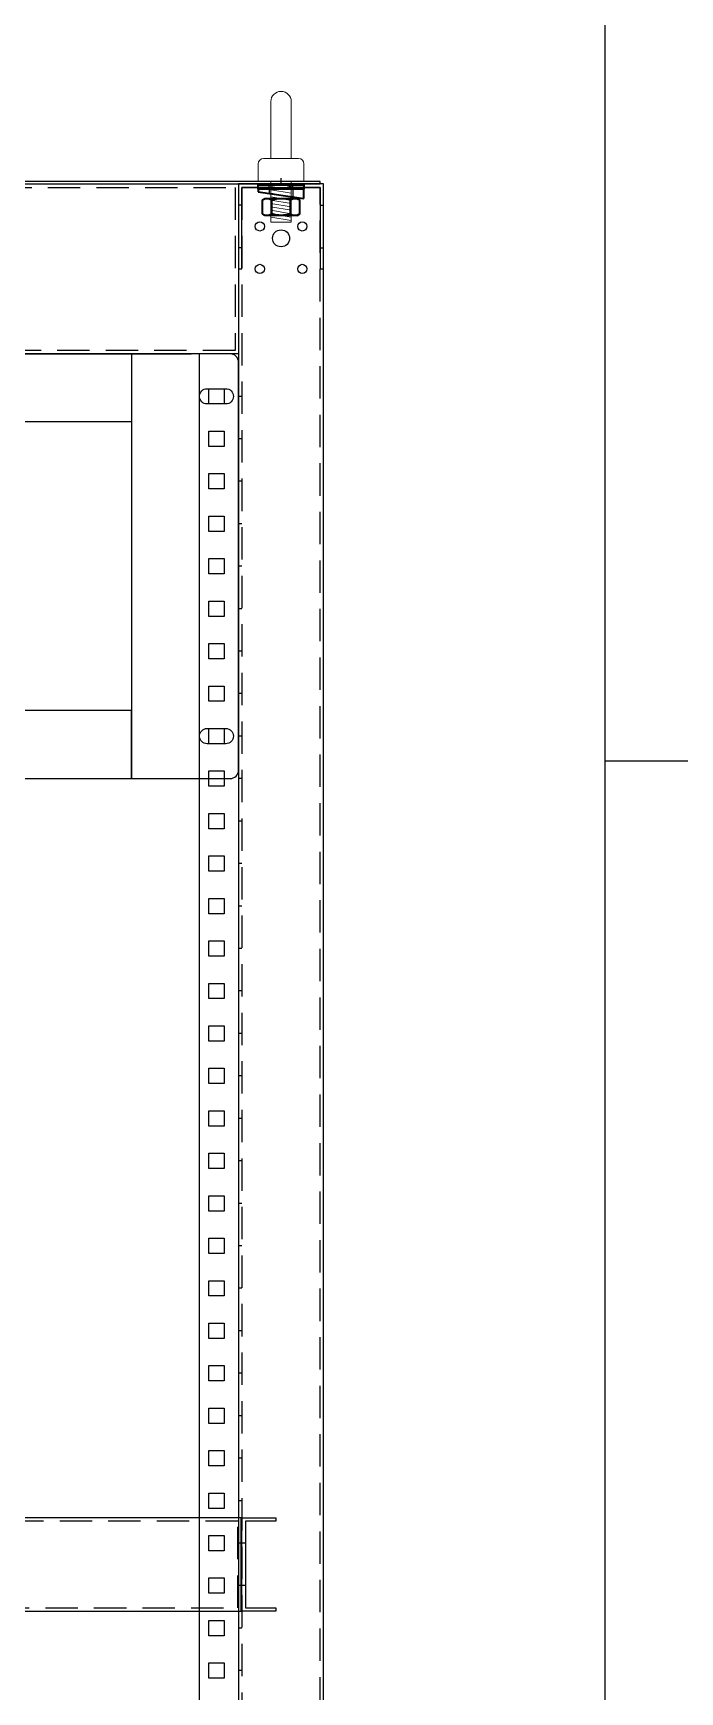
# Model space of a CAD drawing. Header units: millimetres. Extents: x 173893 to 258446, y -176540 to -123824.
# Drawn here: x 199184 to 199565, y -139954 to -138978 of the extents above; entities that cross this region are included whole.
import ezdxf
from ezdxf.enums import TextEntityAlignment as Align

# ---------------------------------------------------------------- set-up
doc = ezdxf.new("R2010")
doc.units = ezdxf.units.MM
doc.header["$LTSCALE"] = 3
for name, pattern in [('ACAD_ISO04W100', [30, 24, -3, 0, -3]), ('CACHE2', [4.7625, 3.175, -1.5875]), ('HIDDEN', [9.525, 6.35, -3.175])]:
    doc.linetypes.add(name, pattern=pattern)
for name, color, linetype in [('@.DM. NÉT CHÍNH', 7, 'Continuous'), ('@.TEXT', 7, 'Continuous'), ('@.VISIBLE', 7, 'Continuous'), ('centerline', 6, 'ACAD_ISO04W100'), ('equipments', 2, 'Continuous')]:
    doc.layers.add(name, color=color, linetype=linetype)
doc.layers.add('FORT', color=2, linetype='Continuous', lineweight=35)
doc.layers.add('POINTILLE', color=8, linetype='CACHE2', lineweight=25)
doc.styles.add('Arial', font='arial.ttf')

# ---------------------------------------------------------------- blocks, each defined once
blk = doc.blocks.new('KHUNG BAN VE (Made by Tung)')
at = {"layer": '@.VISIBLE', "color": 8}
blk.add_line((294, 156), (297, 156), dxfattribs=at)
blk.add_lwpolyline([(3, 3), (294, 3), (294, 207), (3, 207)], close=True, dxfattribs=at)
at = {"layer": '@.TEXT', "color": 1, "style": 'Arial'}
for tag, height, p in [('DESIGNER_NAME', 2, (38, 15.5)), ('PROJECT_CODE', 2, (258.5, 15.5)), ('SCALE', 2, (289, 15.5)), ('APPROVED_NAME', 2, (38, 10.5)), ('CUSTOMER_NAME', 2, (258.5, 10.5)), ('PAGE', 2, (289, 10.5)), ('DRAWING_NAME', 4, (173, 8)), ('TOTAL', 2, (289, 5.5))]:
    blk.add_attdef(tag, text='', height=height, dxfattribs=at).set_placement(p, align=Align.MIDDLE_CENTER)
blk = doc.blocks.new('HM12_COTE')
at = {"layer": 'FORT'}
for p, q in [((-10.97, 9.15), (-9.5, 10)), ((9.5, 10), (-9.5, 10)), ((10.97, 9.15), (9.5, 10)), ((-10.97, 0.85), (-10.97, 9.15)), ((-9.5, 0), (-10.97, 0.85)), ((-9.5, 0), (9.5, 0)), ((-5.48, 0.85), (-5.48, 9.15)), ((5.48, 0.85), (5.48, 9.15)), ((9.5, 0), (10.97, 0.85)), ((10.97, 0.85), (10.97, 9.15))]:
    blk.add_line(p, q, dxfattribs=at)
for centre, radius, start, end in [((-8.23, 5.14), 4.86, 55.61585, 124.38415), ((0, -8.15), 18.15, 72.4121, 107.5879), ((8.23, 5.14), 4.86, 55.61585, 124.38415), ((-8.23, 4.86), 4.86, 235.61585, 304.38415), ((0, 18.15), 18.15, 252.4121, 287.5879), ((8.23, 4.86), 4.86, 235.61585, 304.38415)]:
    blk.add_arc(centre, radius, start, end, dxfattribs=at)
blk = doc.blocks.new('CALE_M12_IPN')
at = {"layer": 'FORT'}
for p, q in [((-13.5, 3.61), (13.5, 3.61)), ((-13.5, -1.89), (-13.5, 3.61)), ((13.5, 1.89), (-13.5, -1.89)), ((13.5, 3.61), (13.5, 1.89))]:
    blk.add_line(p, q, dxfattribs=at)
at = {"layer": 'POINTILLE'}
for p, q in [((-7, 3.61), (-7, -0.98)), ((7, 3.61), (7, 0.98))]:
    blk.add_line(p, q, dxfattribs=at)
blk = doc.blocks.new('RONDELLE_M12')
at = {"layer": 'FORT'}
blk.add_lwpolyline([(-13.5, 2.5), (-13.5, 0), (13.5, 0), (13.5, 2.5)], close=True, dxfattribs=at)
at = {"layer": 'POINTILLE'}
for p, q in [((-7, 0), (-7, 2.5)), ((7, 0), (7, 2.5))]:
    blk.add_line(p, q, dxfattribs=at)
blk = doc.blocks.new('Lifting Front')
at = {"layer": 'centerline'}
blk.add_line((0, -2), (0, 2), dxfattribs=at)
at = {"layer": 'equipments', "lineweight": 0}
for p, q in [((-6, 47), (-6, 13.5)), ((6, 47), (6, 13.5)), ((-13.5, 0), (-13.5, 10.33)), ((-10.33, 13.5), (10.33, 13.5)), ((13.5, 0), (13.5, 10.33)), ((13.5, 0), (-13.5, 0)), ((-6, 0), (-6, -24)), ((6, 0), (-6, 0)), ((6, 0), (6, -24)), ((6, -24), (-6, -24))]:
    blk.add_line(p, q, dxfattribs=at)
at = {"layer": 'equipments', "color": 8, "lineweight": 0}
for p, q in [((6, -1), (-6, -3)), ((6, -3), (-6, -5)), ((6, -5), (-6, -7)), ((6, -7), (-6, -9)), ((6, -9), (-6, -11)), ((6, -11), (-6, -13)), ((6, -13), (-6, -15)), ((6, -15), (-6, -17)), ((6, -17), (-6, -19)), ((6, -19), (-6, -21)), ((6, -21), (-6, -23))]:
    blk.add_line(p, q, dxfattribs=at)
at = {"layer": 'equipments', "lineweight": 0}
for centre, radius, start, end in [((0, 47), 6, 0, 180), ((-10.33, 10.33), 3.17, 90, 180), ((10.33, 10.33), 3.17, 0, 90)]:
    blk.add_arc(centre, radius, start, end, dxfattribs=at)
for name, p in [('RONDELLE_M12', (0, -4.5)), ('CALE_M12_IPN', (0, -8.11)), ('HM12_COTE', (0, -20))]:
    blk.add_blockref(name, p)
blk = doc.blocks.new('A$Ca22bb21c')
at = {"layer": '@.DM. NÉT CHÍNH', "color": 1}
for p, q in [((2, 37.5), (0, 37.5)), ((48, 37.5), (50, 37.5)), ((2, 12.5), (0, 12.5)), ((2, 12.5), (0, 12.5)), ((2, 12.5), (0, 12.5)), ((48, 12.5), (50, 12.5))]:
    blk.add_line(p, q, dxfattribs=at)
blk.add_lwpolyline([(50, 0), (50, 50), (0, 50), (0, 0), (2, 0), (2, 48), (48, 48), (48, 0)], close=True, dxfattribs=at)
blk = doc.blocks.new('Oval 20x9')
at = {"layer": '@.VISIBLE', "color": 2}
blk.add_lwpolyline([(-5.5, -4.5), (5.5, -4.5, 0.414214), (10, 0), (10, 0, 0.414214), (5.5, 4.5), (-5.5, 4.5, 0.414214), (-10, 0), (-10, 0, 0.414214)], format="xyb", close=True, dxfattribs=at)

msp = doc.modelspace()

# ---------------------------------------------------------------- linework, layer by layer
for points in [[(198567.97, -139166.4), (199241.97, -139166.4), (199241.97, -139206.4), (198567.97, -139206.4)], [(199241.97, -139166.4), (199241.97, -139416.4), (199281.97, -139416.4), (199281.97, -139166.4)], [(198567.97, -139416.4), (199241.97, -139416.4), (199241.97, -139376.4), (198567.97, -139376.4)], [(198503.49, -139906.4), (199306.47, -139906.4), (199306.47, -139851.4), (198503.49, -139851.4)]]:
    msp.add_lwpolyline(points, close=True)
at = {"linetype": 'HIDDEN'}
msp.add_lwpolyline([(198505.49, -139904.4), (199304.47, -139904.4), (199304.47, -139853.4), (198505.49, -139853.4)], close=True, dxfattribs=at)
at = {"layer": '@.DM. NÉT CHÍNH', "color": 1}
for p, q in [((199306.97, -139191.4), (199304.97, -139191.4)), ((199306.97, -139216.4), (199304.97, -139216.4)), ((199306.97, -139241.4), (199304.97, -139241.4)), ((199306.97, -139266.4), (199304.97, -139266.4)), ((199306.97, -139291.4), (199304.97, -139291.4)), ((199306.97, -139316.4), (199304.97, -139316.4)), ((199306.97, -139341.4), (199304.97, -139341.4)), ((199306.97, -139366.4), (199304.97, -139366.4)), ((199306.97, -139391.4), (199304.97, -139391.4)), ((199306.97, -139416.4), (199304.97, -139416.4)), ((199306.97, -139441.4), (199304.97, -139441.4)), ((199306.97, -139466.4), (199304.97, -139466.4)), ((199306.97, -139491.4), (199304.97, -139491.4)), ((199306.97, -139516.4), (199304.97, -139516.4)), ((199306.97, -139541.4), (199304.97, -139541.4)), ((199306.97, -139566.4), (199304.97, -139566.4)), ((199306.97, -139591.4), (199304.97, -139591.4)), ((199306.97, -139616.4), (199304.97, -139616.4)), ((199306.97, -139641.4), (199304.97, -139641.4)), ((199306.97, -139666.4), (199304.97, -139666.4)), ((199306.97, -139691.4), (199304.97, -139691.4)), ((199306.97, -139716.4), (199304.97, -139716.4)), ((199306.97, -139741.4), (199304.97, -139741.4)), ((199306.97, -139766.4), (199304.97, -139766.4)), ((199306.97, -139791.4), (199304.97, -139791.4)), ((199306.97, -139816.4), (199304.97, -139816.4)), ((199306.97, -139841.4), (199304.97, -139841.4)), ((199306.97, -139866.4), (199304.97, -139866.4)), ((199308.97, -139866.4), (199306.97, -139866.4)), ((199306.97, -139891.4), (199304.97, -139891.4)), ((199308.97, -139891.4), (199306.97, -139891.4)), ((199306.97, -139916.4), (199304.97, -139916.4)), ((199306.97, -139941.4), (199304.97, -139941.4))]:
    msp.add_line(p, q, dxfattribs=at)
at = {"layer": '@.DM. NÉT CHÍNH'}
for points in [[(198456.97, -139066.4), (199352.97, -139066.4), (199352.97, -139064.9), (198456.97, -139064.9)], [(198504.97, -139066.4), (199304.97, -139066.4), (199304.97, -139166.4), (198504.97, -139166.4)], [(199304.97, -139066.4), (199304.97, -141166.4), (199354.97, -141166.4), (199354.97, -139066.4)]]:
    msp.add_lwpolyline(points, close=True, dxfattribs=at)
at = {"layer": '@.DM. NÉT CHÍNH', "linetype": 'HIDDEN'}
for points in [[(198506.97, -139068.4), (199302.97, -139068.4), (199302.97, -139164.4), (198506.97, -139164.4)], [(199306.97, -139068.4), (199306.97, -141164.4), (199352.97, -141164.4), (199352.97, -139068.4)]]:
    msp.add_lwpolyline(points, close=True, dxfattribs=at)
at = {"layer": '@.DM. NÉT CHÍNH', "color": 1}
msp.add_lwpolyline([(199326.97, -139906.4), (199306.97, -139906.4), (199306.97, -139851.4), (199326.97, -139851.4), (199326.97, -139853.4), (199308.97, -139853.4), (199308.97, -139904.4), (199326.97, -139904.4)], close=True, dxfattribs=at)
at = {"layer": '@.DM. NÉT CHÍNH'}
for centre, radius in [((199317.47, -139091.4), 2.7), ((199329.97, -139098.4), 5), ((199342.47, -139091.4), 2.7), ((199317.47, -139116.4), 2.7), ((199342.47, -139116.4), 2.7)]:
    msp.add_circle(centre, radius, dxfattribs=at)
at = {"layer": '@.VISIBLE'}
for p, q in [((198532.97, -139166.4), (199276.97, -139166.4)), ((198532.97, -139416.4), (199276.97, -139416.4))]:
    msp.add_line(p, q, dxfattribs=at)
at = {"layer": '@.VISIBLE', "color": 151}
msp.add_line((199281.97, -141066.4), (199281.97, -139166.4), dxfattribs=at)
at = {"layer": '@.VISIBLE'}
msp.add_lwpolyline([(199276.97, -139416.4), (199299.97, -139416.4, 0.414214), (199304.97, -139411.4), (199304.97, -139171.4, 0.414214), (199299.97, -139166.4), (199276.97, -139166.4)], format="xyb", dxfattribs=at)
at = {"layer": '@.VISIBLE', "color": 151}
for points in [[(199287.47, -139186.9), (199296.47, -139186.9), (199296.47, -139195.9), (199287.47, -139195.9)], [(199287.47, -139211.9), (199296.47, -139211.9), (199296.47, -139220.9), (199287.47, -139220.9)], [(199287.47, -139236.9), (199296.47, -139236.9), (199296.47, -139245.9), (199287.47, -139245.9)], [(199287.47, -139261.9), (199296.47, -139261.9), (199296.47, -139270.9), (199287.47, -139270.9)], [(199287.47, -139286.9), (199296.47, -139286.9), (199296.47, -139295.9), (199287.47, -139295.9)], [(199287.47, -139311.9), (199296.47, -139311.9), (199296.47, -139320.9), (199287.47, -139320.9)], [(199287.47, -139336.9), (199296.47, -139336.9), (199296.47, -139345.9), (199287.47, -139345.9)], [(199287.47, -139361.9), (199296.47, -139361.9), (199296.47, -139370.9), (199287.47, -139370.9)], [(199287.47, -139386.9), (199296.47, -139386.9), (199296.47, -139395.9), (199287.47, -139395.9)], [(199287.47, -139411.9), (199296.47, -139411.9), (199296.47, -139420.9), (199287.47, -139420.9)], [(199287.47, -139436.9), (199296.47, -139436.9), (199296.47, -139445.9), (199287.47, -139445.9)], [(199287.47, -139461.9), (199296.47, -139461.9), (199296.47, -139470.9), (199287.47, -139470.9)], [(199287.47, -139486.9), (199296.47, -139486.9), (199296.47, -139495.9), (199287.47, -139495.9)], [(199287.47, -139511.9), (199296.47, -139511.9), (199296.47, -139520.9), (199287.47, -139520.9)], [(199287.47, -139536.9), (199296.47, -139536.9), (199296.47, -139545.9), (199287.47, -139545.9)], [(199287.47, -139561.9), (199296.47, -139561.9), (199296.47, -139570.9), (199287.47, -139570.9)], [(199287.47, -139586.9), (199296.47, -139586.9), (199296.47, -139595.9), (199287.47, -139595.9)], [(199287.47, -139611.9), (199296.47, -139611.9), (199296.47, -139620.9), (199287.47, -139620.9)], [(199287.47, -139636.9), (199296.47, -139636.9), (199296.47, -139645.9), (199287.47, -139645.9)], [(199287.47, -139661.9), (199296.47, -139661.9), (199296.47, -139670.9), (199287.47, -139670.9)], [(199287.47, -139686.9), (199296.47, -139686.9), (199296.47, -139695.9), (199287.47, -139695.9)], [(199287.47, -139711.9), (199296.47, -139711.9), (199296.47, -139720.9), (199287.47, -139720.9)], [(199287.47, -139736.9), (199296.47, -139736.9), (199296.47, -139745.9), (199287.47, -139745.9)], [(199287.47, -139761.9), (199296.47, -139761.9), (199296.47, -139770.9), (199287.47, -139770.9)], [(199287.47, -139786.9), (199296.47, -139786.9), (199296.47, -139795.9), (199287.47, -139795.9)], [(199287.47, -139811.9), (199296.47, -139811.9), (199296.47, -139820.9), (199287.47, -139820.9)], [(199287.47, -139836.9), (199296.47, -139836.9), (199296.47, -139845.9), (199287.47, -139845.9)], [(199287.47, -139861.9), (199296.47, -139861.9), (199296.47, -139870.9), (199287.47, -139870.9)], [(199287.47, -139886.9), (199296.47, -139886.9), (199296.47, -139895.9), (199287.47, -139895.9)], [(199287.47, -139911.9), (199296.47, -139911.9), (199296.47, -139920.9), (199287.47, -139920.9)], [(199287.47, -139936.9), (199296.47, -139936.9), (199296.47, -139945.9), (199287.47, -139945.9)]]:
    msp.add_lwpolyline(points, close=True, dxfattribs=at)

# ---------------------------------------------------------------- block references
at = {"layer": '@.DM. NÉT CHÍNH'}
msp.add_blockref('A$Ca22bb21c', (199304.97, -139116.4), dxfattribs=at)
at = {"layer": '@.VISIBLE', "xscale": 29.25, "yscale": 29.25, "zscale": 29.25}
msp.add_blockref('KHUNG BAN VE (Made by Tung)', (190921.35, -143968.93), dxfattribs=at)
at = {"layer": '@.VISIBLE', "xscale": -1}
for p in [(199291.97, -139191.4), (199291.97, -139391.4)]:
    msp.add_blockref('Oval 20x9', p, dxfattribs=at)
at = {"layer": 'equipments', "xscale": -1}
msp.add_blockref('Lifting Front', (199329.97, -139064.9), dxfattribs=at)

doc.saveas('drawing.dxf')
